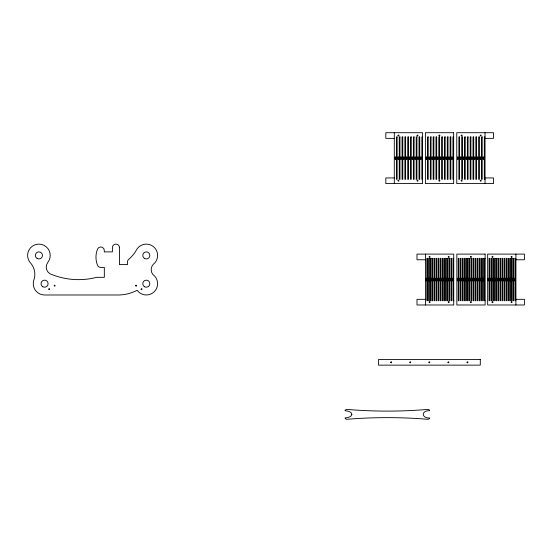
<?xml version="1.0" encoding="UTF-8"?>
<svg xmlns="http://www.w3.org/2000/svg" width="552" height="552" viewBox="0 0 552 552"><rect width="100%" height="100%" fill="white"/><g stroke="black" fill="none" stroke-linecap="round" stroke-linejoin="round"><path stroke-width="0.83" d="M426.379 280.319L426.199 280.954L425.999 280.437A7.252 7.252 0 0 1 425.992 278.774L426.158 278.139L426.365 278.656A7.252 7.252 0 0 1 426.372 280.319M431.636 278.774L431.809 278.139L432.016 278.656A7.252 7.252 0 0 1 432.023 280.319L431.83 280.961L431.65 280.437A7.252 7.252 0 0 1 431.643 278.774M450.874 280.319L450.694 280.954L450.494 280.437A7.252 7.252 0 0 1 450.487 278.774L450.653 278.139L450.86 278.656A7.252 7.252 0 0 1 450.867 280.319M472.429 278.774L472.609 278.139L472.809 278.656A7.252 7.252 0 0 1 472.816 280.319L472.629 280.961L472.443 280.437A7.252 7.252 0 0 1 472.436 278.774M478.481 280.319L478.28 280.961L478.101 280.437A7.252 7.252 0 0 1 478.094 278.774L478.26 278.139L478.467 278.656A7.252 7.252 0 0 1 478.474 280.319M493.819 278.774L493.992 278.139L494.199 278.656A7.252 7.252 0 0 1 494.206 280.319L494.012 280.961L493.833 280.437A7.252 7.252 0 0 1 493.826 278.774M499.864 280.319L499.67 280.961L499.484 280.437A7.252 7.252 0 0 1 499.477 278.774L499.65 278.139L499.85 278.656A7.252 7.252 0 0 1 499.857 280.319M395.674 158.797L395.391 159.556L395.066 158.921A5.085 5.085 0 0 1 395.053 157.499L395.329 156.74L395.653 157.375A5.085 5.085 0 0 1 395.667 158.797M428.966 157.499L429.249 156.74L429.573 157.375A5.085 5.085 0 0 1 429.587 158.797L429.311 159.556L428.98 158.921A5.085 5.085 0 0 1 428.966 157.499M432.416 158.797L432.133 159.556L431.809 158.921A5.085 5.085 0 0 1 431.795 157.499L432.071 156.74L432.402 157.375A5.085 5.085 0 0 1 432.416 158.797M457.511 157.499L457.794 156.74L458.119 157.375A5.085 5.085 0 0 1 458.132 158.797L457.856 159.556L457.532 158.921A5.085 5.085 0 0 1 457.518 157.499M460.968 158.797L460.685 159.556L460.354 158.921A5.085 5.085 0 0 1 460.34 157.499L460.616 156.74L460.948 157.375A5.085 5.085 0 0 1 460.961 158.797M422.563 136.951L421.859 136.951L421.859 179.345L422.563 179.345M453.654 136.951L452.95 136.951L452.95 179.345L453.654 179.345M485.029 136.951L484.325 136.951L484.325 179.345L485.029 179.345M394.3 138.366L385.82 138.366L385.82 132.708L422.563 132.708L422.563 183.588L385.82 183.588L385.82 177.937L394.3 177.937M485.029 138.366L493.509 138.366L493.509 132.708L456.766 132.708L456.766 183.588L493.509 183.588L493.509 177.937L485.029 177.937M453.737 258.35L453.268 258.35L453.268 300.743L453.737 300.743M485.111 258.35L484.642 258.35L484.642 300.743L485.111 300.743M515.92 258.35L515.451 258.35L515.451 300.743L515.92 300.743M425.475 259.764L416.995 259.764L416.995 254.106L453.737 254.106L453.737 304.987L416.995 304.987L416.995 299.329L425.475 299.329M515.92 259.764L524.4 259.764L524.4 254.106L487.657 254.106L487.657 304.987L524.4 304.987L524.4 299.329L515.92 299.329M448.976 278.656L448.769 278.139L448.597 278.774A7.252 7.252 0 0 0 448.61 280.437L448.81 280.954L448.99 280.319A7.252 7.252 0 0 0 448.976 278.656M433.534 280.437L433.741 280.954L433.913 280.319A7.252 7.252 0 0 0 433.9 278.656L433.693 278.139L433.52 278.774A7.252 7.252 0 0 0 433.534 280.437M515.92 254.106L515.92 304.987M485.029 132.708L485.029 183.588M425.475 254.106L425.475 304.987M394.3 132.708L394.3 183.588M119.46 247.648L119.446 264.608L127.505 264.608L127.505 261.841A2.85 2.85 0 0 1 128.395 259.771A72.443 72.443 0 0 0 133.046 254.941A24.019 24.019 0 0 0 136.282 250.201A11.309 11.309 0 0 1 153.546 246.73A11.309 11.309 0 0 1 153.27 264.332A7.9 7.9 0 0 0 152.807 274.434A11.309 11.309 0 0 1 154.346 291.635A11.309 11.309 0 0 1 137.131 290.276A41.062 41.062 0 0 1 116.962 294.989L44.56 294.989A11.309 11.309 0 0 1 33.7 280.54A17.326 17.326 0 0 0 30.967 263.47A11.309 11.309 0 0 1 30.532 247.82A11.309 11.309 0 0 1 46.147 246.744A11.309 11.309 0 0 1 47.879 262.297A7.845 7.845 0 0 0 49.887 273.716L49.928 273.737A72.443 72.443 0 0 0 96.283 277.435A3.581 3.581 0 0 1 97.159 277.325L104.328 277.325L104.328 267.437L100.788 267.437A3.533 3.533 0 0 1 97.49 265.181A21.763 21.763 0 0 1 97.531 249.09A3.533 3.533 0 0 1 104.321 250.511L104.328 251.891L112.38 251.891L112.394 247.648A3.533 3.533 0 0 1 115.927 244.115A3.533 3.533 0 0 1 119.46 247.648M48.748 289.131C49.852 290.938 49.977 287.371 48.755 289.089M54.206 285.681C55.352 287.502 55.331 283.9 54.206 285.681M135.619 285.743C136.82 287.53 136.758 283.949 135.626 285.708M141.098 289.158C142.14 291.021 142.347 287.364 141.098 289.158M397.978 135.495C399.006 137.441 399.531 133.688 397.978 135.454M390.699 362.271C391.796 364.21 392.155 360.387 390.699 362.229M397.978 180.718C399.234 182.629 399.124 178.869 397.978 180.683M417.057 135.495C418.161 137.462 418.388 133.667 417.057 135.454M409.777 362.271C410.971 364.216 411.033 360.352 409.777 362.229M417.057 180.718C418.243 182.643 418.34 178.869 417.057 180.683M429.152 256.894C430.484 258.771 430.229 255.058 429.159 256.818M429.152 302.116C430.374 304.028 430.45 300.212 429.152 302.116M428.856 362.271C430.098 364.182 430.049 360.428 428.856 362.229M438.957 135.495C440.096 137.448 440.303 133.674 438.964 135.454M438.957 180.718C440.151 182.643 440.248 178.869 438.964 180.683M448.231 256.894C449.438 258.784 449.459 255.148 448.238 256.818M448.231 302.116C449.404 304.076 449.5 300.205 448.231 302.116M447.934 362.271C449.093 364.203 449.245 360.449 447.934 362.229M461.148 135.495C462.196 137.455 462.666 133.66 461.155 135.454M461.148 180.718C462.403 182.629 462.328 178.876 461.155 180.683M470.414 256.894C471.491 258.798 471.925 255.134 470.428 256.818M467.013 362.271C468.186 364.196 468.31 360.449 467.02 362.229M470.414 302.116C471.56 304.076 471.76 300.219 470.414 302.116M480.226 135.495C481.42 137.407 481.572 133.632 480.233 135.454M480.226 180.718C481.351 182.677 481.585 178.855 480.233 180.683M492.039 256.894C493.364 258.771 493.15 255.052 492.053 256.818M492.039 302.116C493.191 304.083 493.302 300.253 492.039 302.116M511.117 256.894C512.187 258.826 512.567 255.134 511.131 256.818M511.117 302.116C512.27 304.09 512.428 300.178 511.117 302.116M351.872 414.345C351.389 417.381 347.111 417.643 345.028 417.954A2.091 2.091 0 0 0 346.897 419.292C373.794 417.077 400.938 417.077 427.841 419.292A2.091 2.091 0 0 0 429.773 418.002C421.266 418.409 420.948 410.364 429.773 410.681A2.091 2.091 0 0 0 427.841 409.398C400.945 411.675 373.794 411.675 346.897 409.398A2.091 2.091 0 0 0 344.965 410.681C347.387 411.157 351.293 411.274 351.872 414.345M427.883 278.656L427.869 278.774A7.252 7.252 0 0 0 427.883 280.437L428.062 280.961L428.262 280.319A7.252 7.252 0 0 0 428.248 278.656L428.062 278.132L427.883 278.656M429.767 278.656L429.753 278.774A7.252 7.252 0 0 0 429.767 280.437L429.946 280.961L430.146 280.319A7.252 7.252 0 0 0 430.132 278.656L429.967 278.139L429.767 278.656M435.418 278.656L435.404 278.774A7.252 7.252 0 0 0 435.418 280.437L435.625 280.954L435.797 280.319A7.252 7.252 0 0 0 435.783 278.656L435.604 278.132L435.418 278.656M437.301 278.656L437.287 278.774A7.252 7.252 0 0 0 437.301 280.437L437.508 280.954L437.681 280.319A7.252 7.252 0 0 0 437.667 278.656L437.488 278.132L437.301 278.656M439.185 278.656L439.171 278.774A7.252 7.252 0 0 0 439.192 280.437L439.371 280.961L439.564 280.319A7.252 7.252 0 0 0 439.551 278.656L439.371 278.132L439.185 278.656M441.069 278.656L441.055 278.774A7.252 7.252 0 0 0 441.076 280.437L441.255 280.961L441.448 280.319A7.252 7.252 0 0 0 441.434 278.656L441.276 278.139L441.069 278.656M442.959 278.656L442.939 278.774A7.252 7.252 0 0 0 442.959 280.437L443.139 280.961L443.339 280.319A7.252 7.252 0 0 0 443.318 278.656L443.159 278.139L442.959 278.656M444.843 278.656L444.829 278.774A7.252 7.252 0 0 0 444.843 280.437L445.043 280.954L445.222 280.319A7.252 7.252 0 0 0 445.202 278.656L445.002 278.139L444.843 278.656M446.727 278.656L446.713 278.774A7.252 7.252 0 0 0 446.727 280.437L446.927 280.954L447.106 280.319A7.252 7.252 0 0 0 447.086 278.656L446.885 278.139L446.727 278.656M452.378 278.656L452.364 278.774A7.252 7.252 0 0 0 452.378 280.437L452.557 280.961L452.757 280.319A7.252 7.252 0 0 0 452.743 278.656L452.557 278.132L452.378 278.656M457.373 278.656L457.36 278.774A7.252 7.252 0 0 0 457.373 280.437L457.553 280.961L457.753 280.319A7.252 7.252 0 0 0 457.732 278.656L457.573 278.139L457.373 278.656M459.257 278.656L459.243 278.774A7.252 7.252 0 0 0 459.257 280.437L459.436 280.961L459.637 280.319A7.252 7.252 0 0 0 459.623 278.656L459.457 278.139L459.257 278.656M461.141 278.656L461.127 278.774A7.252 7.252 0 0 0 461.141 280.437L461.341 280.954L461.52 280.319A7.252 7.252 0 0 0 461.506 278.656L461.299 278.139L461.141 278.656M463.024 278.656L463.011 278.774A7.252 7.252 0 0 0 463.024 280.437L463.225 280.954L463.404 280.319A7.252 7.252 0 0 0 463.39 278.656L463.183 278.139L463.024 278.656M464.908 278.656L464.894 278.774A7.252 7.252 0 0 0 464.908 280.437L465.115 280.954L465.288 280.319A7.252 7.252 0 0 0 465.274 278.656L465.094 278.132L464.908 278.656M466.792 278.656L466.778 278.774A7.252 7.252 0 0 0 466.792 280.437L466.978 280.961L467.171 280.319A7.252 7.252 0 0 0 467.158 278.656L466.978 278.132L466.792 278.656M468.676 278.656L468.662 278.774A7.252 7.252 0 0 0 468.676 280.437L468.862 280.961L469.055 280.319A7.252 7.252 0 0 0 469.041 278.656L468.862 278.132L468.676 278.656M470.559 278.656L470.546 278.774A7.252 7.252 0 0 0 470.566 280.437L470.746 280.961L470.939 280.319A7.252 7.252 0 0 0 470.925 278.656L470.766 278.139L470.559 278.656M474.327 278.656L474.313 278.774A7.252 7.252 0 0 0 474.334 280.437L474.534 280.954L474.713 280.319A7.252 7.252 0 0 0 474.692 278.656L474.492 278.139L474.327 278.656M476.217 278.656L476.197 278.774A7.252 7.252 0 0 0 476.217 280.437L476.417 280.954L476.597 280.319A7.252 7.252 0 0 0 476.576 278.656L476.397 278.132L476.217 278.656M479.985 278.656L479.971 278.774A7.252 7.252 0 0 0 479.985 280.437L480.164 280.961L480.364 280.319A7.252 7.252 0 0 0 480.343 278.656L480.164 278.132L479.985 278.656M481.868 278.656L481.855 278.774A7.252 7.252 0 0 0 481.868 280.437L482.048 280.961L482.248 280.319A7.252 7.252 0 0 0 482.234 278.656L482.068 278.139L481.868 278.656M483.752 278.656L483.738 278.774A7.252 7.252 0 0 0 483.752 280.437L483.931 280.961L484.132 280.319A7.252 7.252 0 0 0 484.118 278.656L483.952 278.139L483.752 278.656M488.182 278.656L488.168 278.774A7.252 7.252 0 0 0 488.182 280.437L488.361 280.961L488.561 280.319A7.252 7.252 0 0 0 488.541 278.656L488.361 278.132L488.182 278.656M490.066 278.656L490.052 278.774A7.252 7.252 0 0 0 490.066 280.437L490.245 280.961L490.445 280.319A7.252 7.252 0 0 0 490.431 278.656L490.245 278.132L490.066 278.656M491.949 278.656L491.935 278.774A7.252 7.252 0 0 0 491.949 280.437L492.129 280.961L492.329 280.319A7.252 7.252 0 0 0 492.315 278.656L492.149 278.139L491.949 278.656M495.717 278.656L495.703 278.774A7.252 7.252 0 0 0 495.717 280.437L495.924 280.954L496.096 280.319A7.252 7.252 0 0 0 496.082 278.656L495.875 278.139L495.717 278.656M497.6 278.656L497.587 278.774A7.252 7.252 0 0 0 497.6 280.437L497.807 280.954L497.98 280.319A7.252 7.252 0 0 0 497.966 278.656L497.787 278.132L497.6 278.656M501.368 278.656L501.354 278.774A7.252 7.252 0 0 0 501.375 280.437L501.554 280.961L501.747 280.319A7.252 7.252 0 0 0 501.733 278.656L501.554 278.132L501.368 278.656M503.251 278.656L503.238 278.774A7.252 7.252 0 0 0 503.258 280.437L503.438 280.961L503.631 280.319A7.252 7.252 0 0 0 503.617 278.656L503.458 278.139L503.251 278.656M505.135 278.656L505.121 278.774A7.252 7.252 0 0 0 505.142 280.437L505.321 280.961L505.522 280.319A7.252 7.252 0 0 0 505.501 278.656L505.342 278.139L505.135 278.656M507.026 278.656L507.005 278.774A7.252 7.252 0 0 0 507.026 280.437L507.226 280.954L507.405 280.319A7.252 7.252 0 0 0 507.385 278.656L507.184 278.139L507.026 278.656M508.909 278.656L508.896 278.774A7.252 7.252 0 0 0 508.909 280.437L509.11 280.954L509.289 280.319A7.252 7.252 0 0 0 509.268 278.656L509.089 278.132L508.909 278.656M510.793 278.656L510.779 278.774A7.252 7.252 0 0 0 510.793 280.437L510.993 280.954L511.173 280.319A7.252 7.252 0 0 0 511.159 278.656L510.973 278.132L510.793 278.656M512.677 278.656L512.663 278.774A7.252 7.252 0 0 0 512.677 280.437L512.856 280.961L513.056 280.319A7.252 7.252 0 0 0 513.043 278.656L512.856 278.132L512.677 278.656M514.561 278.656L514.547 278.774A7.252 7.252 0 0 0 514.561 280.437L514.74 280.961L514.94 280.319A7.252 7.252 0 0 0 514.926 278.656L514.74 278.132L514.561 278.656M397.888 157.375L397.875 157.499A5.085 5.085 0 0 0 397.888 158.921L398.22 159.556L398.503 158.797A5.085 5.085 0 0 0 398.482 157.375L398.22 156.74L397.888 157.375M400.717 157.375L400.697 157.499A5.085 5.085 0 0 0 400.717 158.921L401.042 159.556L401.325 158.797A5.085 5.085 0 0 0 401.311 157.375L401.014 156.733L400.717 157.375M403.546 157.375L403.526 157.499A5.085 5.085 0 0 0 403.546 158.921L403.871 159.556L404.154 158.797A5.085 5.085 0 0 0 404.133 157.375L403.836 156.733L403.546 157.375M406.369 157.375L406.355 157.499A5.085 5.085 0 0 0 406.369 158.921L406.7 159.556L406.983 158.797A5.085 5.085 0 0 0 406.962 157.375L406.665 156.733L406.369 157.375M409.198 157.375L409.177 157.499A5.085 5.085 0 0 0 409.198 158.921L409.522 159.556L409.805 158.797A5.085 5.085 0 0 0 409.784 157.375L409.522 156.74L409.198 157.375M412.02 157.375L412.006 157.499A5.085 5.085 0 0 0 412.027 158.921L412.351 159.556L412.634 158.797A5.085 5.085 0 0 0 412.613 157.375L412.351 156.74L412.02 157.375M414.849 157.375L414.828 157.499A5.085 5.085 0 0 0 414.849 158.921L415.18 159.556L415.456 158.797A5.085 5.085 0 0 0 415.442 157.375L415.145 156.733L414.849 157.375M417.678 157.375L417.657 157.499A5.085 5.085 0 0 0 417.678 158.921L418.002 159.556L418.285 158.797A5.085 5.085 0 0 0 418.264 157.375L417.974 156.733L417.678 157.375M420.5 157.375L420.486 157.499A5.085 5.085 0 0 0 420.5 158.921L420.831 159.556L421.114 158.797A5.085 5.085 0 0 0 421.093 157.375L420.831 156.74L420.5 157.375M426.158 157.375L426.137 157.499A5.085 5.085 0 0 0 426.158 158.921L426.482 159.556L426.765 158.797A5.085 5.085 0 0 0 426.744 157.375L426.448 156.733L426.158 157.375M434.638 157.375L434.617 157.499A5.085 5.085 0 0 0 434.638 158.921L434.962 159.556L435.245 158.797A5.085 5.085 0 0 0 435.224 157.375L434.962 156.74L434.638 157.375M437.46 157.375L437.446 157.499A5.085 5.085 0 0 0 437.46 158.921L437.791 159.556L438.074 158.797A5.085 5.085 0 0 0 438.053 157.375L437.757 156.733L437.46 157.375M440.289 157.375L440.268 157.499A5.085 5.085 0 0 0 440.289 158.921L440.613 159.556L440.896 158.797A5.085 5.085 0 0 0 440.875 157.375L440.586 156.733L440.289 157.375M443.111 157.375L443.097 157.499A5.085 5.085 0 0 0 443.118 158.921L443.442 159.556L443.725 158.797A5.085 5.085 0 0 0 443.704 157.375L443.408 156.733L443.111 157.375M445.94 157.375L445.919 157.499A5.085 5.085 0 0 0 445.94 158.921L446.271 159.556L446.547 158.797A5.085 5.085 0 0 0 446.533 157.375L446.271 156.74L445.94 157.375M448.769 157.375L448.748 157.499A5.085 5.085 0 0 0 448.769 158.921L449.093 159.556L449.376 158.797A5.085 5.085 0 0 0 449.356 157.375L449.093 156.74L448.769 157.375M451.591 157.375L451.577 157.499A5.085 5.085 0 0 0 451.591 158.921L451.922 159.556L452.205 158.797A5.085 5.085 0 0 0 452.185 157.375L451.888 156.733L451.591 157.375M463.183 157.375L463.162 157.499A5.085 5.085 0 0 0 463.183 158.921L463.507 159.556L463.79 158.797A5.085 5.085 0 0 0 463.77 157.375L463.507 156.74L463.183 157.375M466.005 157.375L465.991 157.499A5.085 5.085 0 0 0 466.012 158.921L466.337 159.556L466.619 158.797A5.085 5.085 0 0 0 466.599 157.375L466.302 156.733L466.005 157.375M468.834 157.375L468.814 157.499A5.085 5.085 0 0 0 468.834 158.921L469.166 159.556L469.441 158.797A5.085 5.085 0 0 0 469.428 157.375L469.131 156.733L468.834 157.375M471.663 157.375L471.643 157.499A5.085 5.085 0 0 0 471.663 158.921L471.988 159.556L472.27 158.797A5.085 5.085 0 0 0 472.25 157.375L471.96 156.733L471.663 157.375M474.485 157.375L474.472 157.499A5.085 5.085 0 0 0 474.485 158.921L474.817 159.556L475.099 158.797A5.085 5.085 0 0 0 475.079 157.375L474.817 156.74L474.485 157.375M477.314 157.375L477.294 157.499A5.085 5.085 0 0 0 477.314 158.921L477.639 159.556L477.922 158.797A5.085 5.085 0 0 0 477.908 157.375L477.639 156.74L477.314 157.375M480.143 157.375L480.123 157.499A5.085 5.085 0 0 0 480.143 158.921L480.468 159.556L480.751 158.797A5.085 5.085 0 0 0 480.73 157.375L480.44 156.733L480.143 157.375M482.966 157.375L482.952 157.499A5.085 5.085 0 0 0 482.966 158.921L483.297 159.556L483.58 158.797A5.085 5.085 0 0 0 483.559 157.375L483.262 156.733L482.966 157.375M453.654 132.708L425.392 132.708L425.392 183.588L453.654 183.588L453.654 132.708M397.129 136.951L396.419 136.951L396.419 179.345L397.129 179.345L397.129 136.951M399.952 136.951L399.248 136.951L399.248 179.345L399.952 179.345L399.952 136.951M402.781 136.951L402.07 136.951L402.07 179.345L402.781 179.345L402.781 136.951M405.603 136.951L404.899 136.951L404.899 179.345L405.603 179.345L405.603 136.951M408.432 136.951L407.728 136.951L407.728 179.345L408.432 179.345L408.432 136.951M411.261 136.951L410.55 136.951L410.55 179.345L411.261 179.345L411.261 136.951M414.083 136.951L413.379 136.951L413.379 179.345L414.083 179.345L414.083 136.951M416.912 136.951L416.208 136.951L416.208 179.345L416.912 179.345L416.912 136.951M419.741 136.951L419.03 136.951L419.03 179.345L419.741 179.345L419.741 136.951M428.221 136.951L427.51 136.951L427.51 179.345L428.221 179.345L428.221 136.951M431.043 136.951L430.339 136.951L430.339 179.345L431.043 179.345L431.043 136.951M433.872 136.951L433.161 136.951L433.161 179.345L433.872 179.345L433.872 136.951M436.694 136.951L435.99 136.951L435.99 179.345L436.694 179.345L436.694 136.951M439.523 136.951L438.819 136.951L438.819 179.345L439.523 179.345L439.523 136.951M442.352 136.951L441.641 136.951L441.641 179.345L442.352 179.345L442.352 136.951M445.174 136.951L444.47 136.951L444.47 179.345L445.174 179.345L445.174 136.951M448.003 136.951L447.299 136.951L447.299 179.345L448.003 179.345L448.003 136.951M450.832 136.951L450.121 136.951L450.121 179.345L450.832 179.345L450.832 136.951M459.588 136.951L458.884 136.951L458.884 179.345L459.588 179.345L459.588 136.951M462.417 136.951L461.713 136.951L461.713 179.345L462.417 179.345L462.417 136.951M465.246 136.951L464.536 136.951L464.536 179.345L465.246 179.345L465.246 136.951M468.068 136.951L467.365 136.951L467.365 179.345L468.068 179.345L468.068 136.951M470.897 136.951L470.194 136.951L470.194 179.345L470.897 179.345L470.897 136.951M473.726 136.951L473.016 136.951L473.016 179.345L473.726 179.345L473.726 136.951M476.548 136.951L475.845 136.951L475.845 179.345L476.548 179.345L476.548 136.951M479.377 136.951L478.667 136.951L478.667 179.345L479.377 179.345L479.377 136.951M482.207 136.951L481.496 136.951L481.496 179.345L482.207 179.345L482.207 136.951M485.111 254.106L456.849 254.106L456.849 304.987L485.111 304.987L485.111 254.106M427.358 258.35L426.889 258.35L426.889 300.743L427.358 300.743L427.358 258.35M429.242 258.35L428.773 258.35L428.773 300.743L429.242 300.743L429.242 258.35M431.126 258.35L430.657 258.35L430.657 300.743L431.126 300.743L431.126 258.35M433.009 258.35L432.54 258.35L432.54 300.743L433.009 300.743L433.009 258.35M434.893 258.35L434.424 258.35L434.424 300.743L434.893 300.743L434.893 258.35M436.777 258.35L436.308 258.35L436.308 300.743L436.777 300.743L436.777 258.35M438.661 258.35L438.191 258.35L438.191 300.743L438.661 300.743L438.661 258.35M440.551 258.35L440.075 258.35L440.075 300.743L440.551 300.743L440.551 258.35M442.435 258.35L441.959 258.35L441.959 300.743L442.435 300.743L442.435 258.35M444.319 258.35L443.842 258.35L443.842 300.743L444.319 300.743L444.319 258.35M446.202 258.35L445.733 258.35L445.733 300.743L446.202 300.743L446.202 258.35M448.086 258.35L447.617 258.35L447.617 300.743L448.086 300.743L448.086 258.35M449.97 258.35L449.5 258.35L449.5 300.743L449.97 300.743L449.97 258.35M451.853 258.35L451.384 258.35L451.384 300.743L451.853 300.743L451.853 258.35M458.733 258.35L458.263 258.35L458.263 300.743L458.733 300.743L458.733 258.35M460.616 258.35L460.147 258.35L460.147 300.743L460.616 300.743L460.616 258.35M462.5 258.35L462.031 258.35L462.031 300.743L462.5 300.743L462.5 258.35M464.384 258.35L463.915 258.35L463.915 300.743L464.384 300.743L464.384 258.35M466.267 258.35L465.798 258.35L465.798 300.743L466.267 300.743L466.267 258.35M468.151 258.35L467.682 258.35L467.682 300.743L468.151 300.743L468.151 258.35M470.035 258.35L469.566 258.35L469.566 300.743L470.035 300.743L470.035 258.35M471.919 258.35L471.449 258.35L471.449 300.743L471.919 300.743L471.919 258.35M473.809 258.35L473.333 258.35L473.333 300.743L473.809 300.743L473.809 258.35M475.693 258.35L475.217 258.35L475.217 300.743L475.693 300.743L475.693 258.35M477.577 258.35L477.101 258.35L477.101 300.743L477.577 300.743L477.577 258.35M479.46 258.35L478.991 258.35L478.991 300.743L479.46 300.743L479.46 258.35M481.344 258.35L480.875 258.35L480.875 300.743L481.344 300.743L481.344 258.35M483.228 258.35L482.758 258.35L482.758 300.743L483.228 300.743L483.228 258.35M489.541 258.35L489.072 258.35L489.072 300.743L489.541 300.743L489.541 258.35M491.425 258.35L490.956 258.35L490.956 300.743L491.425 300.743L491.425 258.35M493.309 258.35L492.839 258.35L492.839 300.743L493.309 300.743L493.309 258.35M495.192 258.35L494.723 258.35L494.723 300.743L495.192 300.743L495.192 258.35M497.076 258.35L496.607 258.35L496.607 300.743L497.076 300.743L497.076 258.35M498.96 258.35L498.49 258.35L498.49 300.743L498.96 300.743L498.96 258.35M500.843 258.35L500.374 258.35L500.374 300.743L500.843 300.743L500.843 258.35M502.727 258.35L502.258 258.35L502.258 300.743L502.727 300.743L502.727 258.35M504.618 258.35L504.142 258.35L504.142 300.743L504.618 300.743L504.618 258.35M506.501 258.35L506.025 258.35L506.025 300.743L506.501 300.743L506.501 258.35M508.385 258.35L507.909 258.35L507.909 300.743L508.385 300.743L508.385 258.35M510.269 258.35L509.8 258.35L509.8 300.743L510.269 300.743L510.269 258.35M512.152 258.35L511.683 258.35L511.683 300.743L512.152 300.743L512.152 258.35M514.036 258.35L513.567 258.35L513.567 300.743L514.036 300.743L514.036 258.35M480.295 359.483L378.541 359.483L378.541 365.134L480.295 365.134L480.295 359.483M42.794 286.743A3.533 3.533 0 0 0 48.093 283.687A3.533 3.533 0 0 0 42.794 280.623A3.533 3.533 0 0 0 42.794 286.743M37.143 258.481A3.533 3.533 0 0 0 42.442 255.417A3.533 3.533 0 0 0 37.143 252.361A3.533 3.533 0 0 0 37.143 258.481M144.548 258.481A3.533 3.533 0 0 0 149.847 255.417A3.533 3.533 0 0 0 144.548 252.361A3.533 3.533 0 0 0 144.548 258.481M144.548 286.743A3.533 3.533 0 0 0 149.847 283.687A3.533 3.533 0 0 0 144.548 280.623A3.533 3.533 0 0 0 144.548 286.743"/></g></svg>
